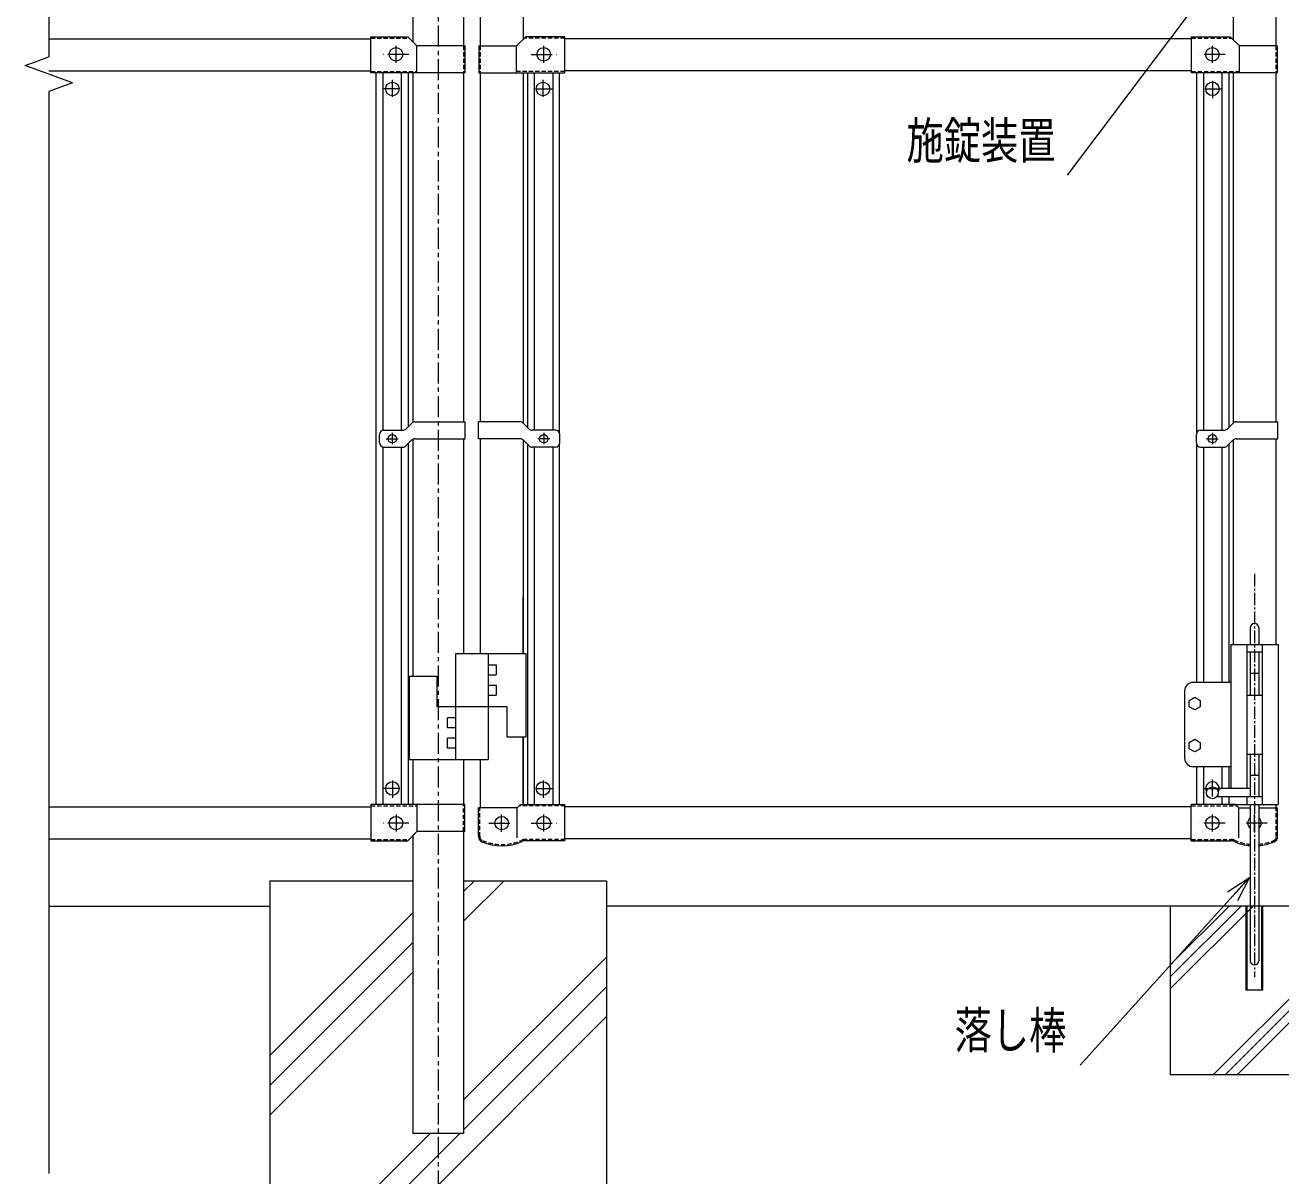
# Model space of a CAD drawing. Units: millimetres at full size; details may follow other scales. Extents: x -4455 to 4455, y -3150 to 3150.
# Drawn here: x 51 to 1543, y -1030 to 336 of the extents above; entities that cross this region are included whole.
import ezdxf
from ezdxf.enums import TextEntityAlignment as Align

# ---------------------------------------------------------------- set-up
doc = ezdxf.new("R2010")
doc.units = ezdxf.units.MM
doc.header["$LTSCALE"] = 20
for name, pattern in [('USER1', [2, 1.25, -0.25, 0.25, -0.25]), ('USER2', [1.125, 0.75, -0.125, 0.125, -0.125]), ('USER3', [4, 2.5, -0.5, 0.5, -0.5]), ('USER4', [0.375, 0.25, -0.125])]:
    doc.linetypes.add(name, pattern=pattern)
for name, color, linetype, lineweight in [('0-0_1', 7, 'Continuous', 18), ('0-2_PANERU', 3, 'Continuous', 18), ('0-3_0', 7, 'Continuous', 18), ('0-4_CENTER', 1, 'USER3', 18), ('0-6_KISO', 7, 'Continuous', 18), ('0-7_継手', 7, 'Continuous', 18), ('0-8_EXTCNT-L', 4, 'Continuous', 18), ('0-9_LAYER06', 3, 'Continuous', 18)]:
    doc.layers.add(name, color=color, linetype=linetype, lineweight=lineweight)
doc.styles.add('ＭＳ ゴシック', font='')
doc.styles.get('ＭＳ ゴシック').set_extended_font_data('MS Gothic')

# ---------------------------------------------------------------- blocks, each defined once
blk = doc.blocks.new('_Open30')
at = {"layer": '0-3_0', "color": 2}
blk.add_line((0, 0), (-20, 0), dxfattribs=at)
blk.add_lwpolyline([(-20, 5.36), (0, 0), (-20, -5.36)], dxfattribs=at)

msp = doc.modelspace()

# ---------------------------------------------------------------- linework, layer by layer
at = {"layer": '0-0_1'}
for p, q in [((511.67, 725.02), (511.67, 316.6)), ((572.17, 725.02), (572.17, 311.5)), ((591.92, 725.02), (591.92, 311.5)), ((1486.12, 725.02), (1486.12, 319.16)), ((1536.92, 476), (1536.92, 311.5)), ((642.72, 355.98), (642.72, 319.16)), ((79.56, 320), (462.16, 320)), ((516.77, 311.5), (505.77, 322.5)), ((635.06, 311.5), (646.06, 322.5)), ((1436.61, 320), (692.22, 320)), ((1493.77, 311.5), (1482.77, 322.5)), ((79.56, 282), (462.16, 282)), ((468.16, -589.5), (468.16, 279.5)), ((506.16, 279.5), (506.16, -140.91)), ((511.67, 279.5), (511.67, -135.66)), ((572.17, 279.5), (572.17, -135)), ((591.92, 279.5), (591.92, -135)), ((642.72, 279.5), (642.72, -136.4)), ((647.97, 279.5), (647.97, -141.65)), ((685.97, -148.17), (685.97, 279.5)), ((1436.61, 282), (692.22, 282)), ((1442.86, -148.16), (1442.86, 279.5)), ((1480.86, 279.5), (1480.86, -141.65)), ((1486.12, 279.5), (1486.12, -136.4)), ((1536.92, 279.5), (1536.92, -135)), ((477.41, -145), (500, -145)), ((510.61, -136.46), (503.54, -143.54)), ((514.15, -135), (574.01, -135)), ((574.01, -155), (574.01, -135)), ((589.72, -155), (589.72, -135)), ((639.24, -135), (589.72, -135)), ((642.78, -136.46), (649.85, -143.54)), ((681.32, -145), (653.39, -145)), ((1447.52, -145), (1475.44, -145)), ((1486.05, -136.46), (1478.98, -143.54)), ((1489.59, -135), (1539.12, -135)), ((1539.12, -155), (1539.12, -135)), ((472.41, -160), (472.41, -150)), ((510.61, -156.46), (503.54, -163.54)), ((506.16, -160.91), (506.16, -589.5)), ((511.67, -155.66), (511.67, -437.03)), ((514.15, -155), (574.01, -155)), ((572.17, -155.01), (572.17, -410.03)), ((639.24, -155), (589.72, -155)), ((591.92, -155), (591.92, -410.03)), ((642.72, -156.4), (642.72, -410.03)), ((642.78, -156.46), (649.85, -163.54)), ((647.97, -161.65), (647.97, -589.5)), ((685.97, -589.5), (685.97, -161.83)), ((686.32, -160), (686.32, -150)), ((1442.52, -160), (1442.52, -150)), ((1442.86, -444.5), (1442.86, -161.83)), ((1486.05, -156.46), (1478.98, -163.54)), ((1480.86, -161.65), (1480.86, -444.5)), ((1486.12, -156.4), (1486.12, -399.5)), ((1489.59, -155), (1539.12, -155)), ((1536.92, -155), (1536.92, -399.5)), ((477.41, -165), (500, -165)), ((681.32, -165), (653.39, -165)), ((1447.52, -165), (1475.44, -165)), ((642.72, -410.03), (642.72, -343.25)), ((1506.52, -379.5), (1506.52, -399.5)), ((1516.52, -379.5), (1516.52, -399.5)), ((1483.51, -399.5), (1483.51, -570.5)), ((1483.52, -399.5), (1539.52, -399.5)), ((1502.51, -399.5), (1502.51, -570.5)), ((1520.52, -399.5), (1520.52, -589.5)), ((1539.52, -399.5), (1539.52, -589.5)), ((562.42, -410.03), (562.42, -536.03)), ((562.42, -410.03), (646.42, -410.03)), ((601.42, -410.03), (601.42, -536.03)), ((646.42, -509.03), (646.42, -410.03)), ((1520.52, -408.5), (1502.51, -408.5)), ((1506.52, -408.5), (1506.52, -459.5)), ((1516.52, -408.5), (1516.52, -459.5)), ((601.42, -423.53), (610.92, -423.53)), ((610.92, -423.53), (610.92, -435.53)), ((507.42, -437.03), (507.42, -536.03)), ((507.42, -437.03), (540.42, -437.03)), ((540.42, -437.03), (540.42, -473.03)), ((601.42, -435.53), (610.92, -435.53)), ((1483.51, -444.5), (1438.52, -444.5)), ((1516.52, -434), (1506.52, -434)), ((601.42, -447.53), (610.92, -447.53)), ((601.42, -459.53), (610.92, -459.53)), ((610.92, -447.53), (610.92, -459.53)), ((1428.52, -454.5), (1428.52, -534.5)), ((1434.02, -465.75), (1440.52, -462)), ((1440.52, -462), (1447.02, -465.75)), ((1502.51, -459.5), (1520.52, -459.5)), ((540.42, -473.03), (623.42, -473.03)), ((623.42, -473.03), (623.42, -509.03)), ((1434.02, -473.25), (1434.02, -465.75)), ((1440.52, -477.01), (1434.02, -473.25)), ((1447.02, -473.25), (1440.52, -477.01)), ((1447.02, -465.75), (1447.02, -473.25)), ((552.92, -498.53), (552.92, -486.53)), ((562.42, -486.53), (552.92, -486.53)), ((562.42, -498.53), (552.92, -498.53)), ((552.92, -522.53), (552.92, -510.53)), ((562.42, -510.53), (552.92, -510.53)), ((623.42, -509.03), (646.42, -509.03)), ((642.72, -589.5), (642.72, -509.03)), ((642.72, -509.03), (642.72, -589.5)), ((1434.02, -515.75), (1440.52, -512)), ((1434.02, -523.25), (1434.02, -515.75)), ((1440.52, -512), (1447.02, -515.75)), ((1447.02, -515.75), (1447.02, -523.25)), ((507.42, -536.03), (601.42, -536.03)), ((511.67, -536.03), (511.67, -589.5)), ((562.42, -522.53), (552.92, -522.53)), ((572.17, -536.03), (572.17, -589.5)), ((591.92, -536.03), (591.92, -593.5)), ((1440.52, -527.01), (1434.02, -523.25)), ((1447.02, -523.25), (1440.52, -527.01)), ((1502.51, -529.5), (1520.52, -529.5)), ((1506.52, -529.5), (1506.52, -580.5)), ((1516.52, -529.5), (1516.52, -580.5)), ((1483.51, -544.5), (1438.52, -544.5)), ((1442.86, -589.5), (1442.86, -544.5)), ((1480.86, -544.5), (1480.86, -570.5)), ((1516.52, -555), (1506.52, -555)), ((1506.52, -570.5), (1466.41, -570.5)), ((1520.52, -580.5), (1466.41, -580.5)), ((1480.86, -580.5), (1480.86, -589.5)), ((1502.51, -580.5), (1502.51, -589.5)), ((79.56, -592), (462.16, -592)), ((1436.37, -592), (692.47, -592)), ((1483.52, -589.5), (1539.52, -589.5)), ((1506.52, -589.5), (1506.52, -775)), ((1516.52, -589.5), (1516.52, -775)), ((1536.92, -589.5), (1536.92, -593.5)), ((516.77, -621.5), (505.77, -632.5)), ((79.56, -630), (462.16, -630)), ((511.67, -626.6), (511.67, -980)), ((1436.37, -630), (692.47, -630)), ((79.56, -710), (341.91, -710)), ((2341.92, -710), (741.91, -710))]:
    msp.add_line(p, q, dxfattribs=at)
at = {"layer": '0-0_1', "color": 2}
for p, q in [((476.16, 279.5), (476.16, -145)), ((498.16, 279.5), (498.16, -145)), ((655.97, 279.5), (655.97, -145)), ((677.97, 279.5), (677.97, -145)), ((1450.86, 279.5), (1450.86, -145)), ((1472.86, 279.5), (1472.86, -145)), ((476.16, -164.84), (476.16, -589.5)), ((498.16, -165), (498.16, -589.5)), ((655.97, -165), (655.97, -589.5)), ((677.97, -165), (677.97, -589.5)), ((1450.86, -165), (1450.86, -444.5)), ((1472.86, -165), (1472.86, -444.5)), ((1450.86, -544.5), (1450.86, -589.5)), ((1472.86, -544.5), (1472.86, -570.5)), ((1472.86, -580.5), (1472.86, -589.5))]:
    msp.add_line(p, q, dxfattribs=at)
at = {"layer": '0-0_1', "color": 3, "linetype": 'USER1'}
for p, q in [((487.62, 251.06), (487.62, 271.41)), ((666.51, 251.06), (666.51, 271.41)), ((1461.52, 269.93), (1461.52, 249.59)), ((496.51, 260.45), (476.79, 260.45)), ((657.62, 260.45), (677.34, 260.45)), ((1452.62, 260.55), (1472.34, 260.55)), ((487.41, -148), (487.41, -161.64)), ((667.32, -148), (667.32, -161.64)), ((1461.52, -148), (1461.52, -161.64)), ((480.21, -155), (494.32, -155)), ((674.52, -155), (660.41, -155)), ((1454.31, -155), (1468.42, -155)), ((487.62, -561.06), (487.62, -581.41)), ((666.51, -561.06), (666.51, -581.41)), ((1461.52, -579.93), (1461.52, -559.58)), ((496.51, -570.44), (476.79, -570.44)), ((657.62, -570.44), (677.34, -570.44)), ((1451.66, -570.55), (1471.37, -570.55))]:
    msp.add_line(p, q, dxfattribs=at)
at = {"layer": '0-0_1', "color": 4}
for p, q in [((107.75, 267.74), (79.56, 257.48)), ((1411.52, -780.02), (1481.54, -710)), ((1411.52, -794.17), (1495.68, -710)), ((1411.52, -808.31), (1509.82, -710)), ((1462.97, -910), (1611.52, -761.45)), ((1477.11, -910), (1611.52, -775.6)), ((1491.26, -910), (1611.52, -789.74))]:
    msp.add_line(p, q, dxfattribs=at)
msp.add_lwpolyline([(107.75, 267.74), (51.37, 288.26), (79.56, 298.52)], dxfattribs=at)
at = {"layer": '0-0_1'}
msp.add_lwpolyline([(572.17, -621.5), (572.17, -980), (511.67, -980)], dxfattribs=at)
for centre, radius in [((1461.52, 260.55), 8), ((487.62, 260.45), 8), ((666.51, 260.45), 8), ((487.41, -155), 5), ((667.32, -155), 5), ((1461.52, -155), 5), ((487.62, -570.44), 8), ((666.51, -570.44), 8), ((1461.52, -575.5), 7)]:
    msp.add_circle(centre, radius, dxfattribs=at)
for centre, radius, start, end in [((477.41, -150), 5, 90, 180), ((500, -140), 5, 270, 315), ((514.15, -140), 5, 90, 135), ((639.24, -140), 5, 45, 90), ((653.39, -140), 5, 225, 270), ((681.32, -150), 5, 0, 90), ((1447.52, -150), 5, 90, 180), ((1475.44, -140), 5, 270, 315), ((1489.59, -140), 5, 90, 135), ((477.41, -160), 5, 180, 270), ((500, -160), 5, 270, 315), ((514.15, -160), 5, 90, 135), ((639.24, -160), 5, 45, 90), ((653.39, -160), 5, 225, 270), ((681.32, -160), 5, 270, 0), ((1447.52, -160), 5, 180, 270), ((1475.44, -160), 5, 270, 315), ((1489.59, -160), 5, 90, 135), ((1511.52, -379.5), 5, 0, 179.99992), ((1438.52, -454.5), 10, 90, 180), ((1438.52, -534.5), 10, 180, 270), ((1461.52, -570.55), 8, 330.0806, 209.9194)]:
    msp.add_arc(centre, radius, start, end, dxfattribs=at)
at = {"layer": '0-2_PANERU'}
for p, q in [((1289.54, 157.86), (1505.15, 444.4)), ((1304.35, -898.88), (1504.17, -677.73))]:
    msp.add_line(p, q, dxfattribs=at)
at = {"layer": '0-4_CENTER', "color": 2, "linetype": 'USER1'}
msp.add_line((541.92, 1175.7), (541.92, -1053.99), dxfattribs=at)
at = {"layer": '0-4_CENTER', "linetype": 'USER2'}
msp.add_line((1511.52, -315.36), (1511.52, -794.63), dxfattribs=at)
at = {"layer": '0-6_KISO'}
for p, q in [((341.92, -680), (341.92, -1480)), ((341.92, -680), (511.67, -680)), ((572.17, -680), (741.92, -680)), ((1411.52, -710), (1411.52, -910)), ((1411.52, -910), (1611.52, -910))]:
    msp.add_line(p, q, dxfattribs=at)
msp.add_lwpolyline([(741.92, -680), (741.92, -1480), (341.92, -1480)], dxfattribs=at)
at = {"layer": '0-7_継手', "color": 2, "linetype": 'USER4'}
for p, q in [((462.16, 320.9), (507.37, 320.9)), ((692.22, 320.9), (644.46, 320.9)), ((1436.61, 320.9), (1484.37, 320.9)), ((572.17, 311.5), (572.17, 279.5)), ((591.92, 311.5), (591.92, 279.5)), ((1536.92, 311.5), (1536.92, 279.5)), ((462.16, 281.1), (516.77, 281.1)), ((692.22, 281.1), (635.06, 281.1)), ((1436.61, 281.1), (1493.77, 281.1)), ((462.16, -591.1), (516.77, -591.1)), ((572.17, -621.5), (572.17, -589.5)), ((591.42, -627.38), (591.42, -593.5)), ((692.47, -591.1), (638.21, -591.1)), ((1436.37, -591.1), (1490.62, -591.1)), ((1537.42, -627.38), (1537.42, -593.5)), ((462.16, -630.9), (507.37, -630.9)), ((692.47, -630.9), (645.33, -630.9)), ((1436.37, -630.9), (1483.5, -630.9))]:
    msp.add_line(p, q, dxfattribs=at)
at = {"layer": '0-7_継手'}
for p, q in [((692.22, 322.5), (646.06, 322.5)), ((692.22, 279.5), (692.22, 322.5)), ((1436.61, 279.5), (1436.61, 322.5)), ((1436.61, 322.5), (1482.77, 322.5)), ((573.77, 311.5), (516.77, 311.5)), ((573.77, 311.5), (573.77, 279.5)), ((590.32, 311.5), (635.06, 311.5)), ((590.32, 311.5), (590.32, 279.5)), ((1538.52, 311.5), (1493.77, 311.5)), ((1538.52, 311.5), (1538.52, 279.5)), ((573.77, 279.5), (462.16, 279.5)), ((590.32, 279.5), (692.22, 279.5)), ((1538.52, 279.5), (1436.61, 279.5)), ((573.77, -589.5), (462.16, -589.5)), ((573.77, -621.5), (573.77, -589.5)), ((589.82, -627.38), (589.82, -593.5)), ((635.81, -593.5), (589.82, -593.5)), ((635.81, -593.5), (639.81, -589.5)), ((639.81, -589.5), (692.47, -589.5)), ((692.47, -632.5), (692.47, -589.5)), ((692.47, -632.5), (692.47, -589.5)), ((1436.37, -632.5), (1436.37, -589.5)), ((1436.37, -632.5), (1436.37, -589.5)), ((1489.02, -589.5), (1436.37, -589.5)), ((1493.02, -593.5), (1489.02, -589.5)), ((1493.02, -593.5), (1506.52, -593.5)), ((1516.52, -593.5), (1539.02, -593.5)), ((1539.02, -627.38), (1539.02, -593.5)), ((573.77, -621.5), (516.77, -621.5)), ((692.47, -632.5), (645.67, -632.5)), ((1436.37, -632.5), (1483.16, -632.5))]:
    msp.add_line(p, q, dxfattribs=at)
at = {"layer": '0-7_継手', "color": 1, "linetype": 'USER1'}
for p, q in [((507.01, 301.5), (476.82, 301.5)), ((491.92, 291.33), (491.92, 311.67)), ((652.22, 301.5), (682.41, 301.5)), ((667.32, 291.33), (667.32, 311.67)), ((1476.61, 301.5), (1446.42, 301.5)), ((1461.52, 291.33), (1461.52, 311.67)), ((507.01, -611.5), (476.82, -611.5)), ((491.92, -601.33), (491.92, -621.67)), ((602.22, -611.5), (632.41, -611.5)), ((617.32, -621.68), (617.32, -601.33)), ((652.22, -611.5), (682.41, -611.5)), ((667.32, -621.67), (667.32, -601.33)), ((1476.61, -611.5), (1446.42, -611.5)), ((1461.52, -621.67), (1461.52, -601.33)), ((1526.61, -611.5), (1496.42, -611.5)), ((1511.52, -621.68), (1511.52, -601.33))]:
    msp.add_line(p, q, dxfattribs=at)
at = {"layer": '0-7_継手', "color": 4}
for p, q in [((516.77, 279.5), (516.77, 311.5)), ((635.06, 279.5), (635.06, 311.5)), ((1493.77, 279.5), (1493.77, 311.5)), ((516.77, -589.5), (516.77, -621.5)), ((635.81, -628.84), (635.81, -593.5)), ((1493.02, -628.84), (1493.02, -593.5))]:
    msp.add_line(p, q, dxfattribs=at)
at = {"layer": '0-7_継手'}
for points in [[(462.16, 279.5), (462.16, 322.5), (505.77, 322.5)], [(462.16, -589.5), (462.16, -632.5), (505.77, -632.5)]]:
    msp.add_lwpolyline(points, dxfattribs=at)
for centre in [(491.92, 301.5), (667.32, 301.5), (1461.52, 301.5), (491.92, -611.5), (617.32, -611.5), (667.32, -611.5), (1461.52, -611.5)]:
    msp.add_circle(centre, 8, dxfattribs=at)
for centre, radius, start, end in [((1511.52, -611.5), 8, 128.68219, 231.31781), ((1511.52, -611.5), 8, 308.68219, 51.31781), ((596.82, -627.38), 7, 180, 247.24494), ((617.32, -578.5), 60, 247.24494, 293.89551), ((645.67, -642.5), 10, 90, 113.89551), ((1483.16, -642.5), 10, 66.10449, 90), ((1511.52, -578.5), 60, 246.10449, 265.21981), ((1511.52, -578.5), 60, 274.78019, 292.75506), ((1532.02, -627.38), 7, 292.75506, 0), ((1511.52, -775), 5, 180, 0)]:
    msp.add_arc(centre, radius, start, end, dxfattribs=at)
at = {"layer": '0-7_継手', "color": 2, "linetype": 'USER4'}
for centre, radius, start, end in [((596.82, -627.38), 5.4, 180, 247.24494), ((617.32, -578.5), 58.4, 247.24494, 294.17754), ((645.33, -640.9), 10, 90, 114.17754), ((1483.5, -640.9), 10, 65.82246, 90), ((1511.52, -578.5), 58.4, 245.82246, 265.08853), ((1511.52, -578.5), 58.4, 274.91147, 292.75506), ((1532.02, -627.38), 5.4, 292.75506, 0)]:
    msp.add_arc(centre, radius, start, end, dxfattribs=at)
at = {"layer": '0-8_EXTCNT-L'}
for p, q in [((79.56, 1192.28), (79.56, 298.52)), ((79.56, 257.48), (79.56, -1027.71)), ((572.17, -728.16), (620.33, -680)), ((572.17, -692.81), (584.97, -680)), ((341.92, -887.7), (511.67, -717.95)), ((341.92, -923.06), (511.67, -753.31)), ((572.17, -940.3), (741.92, -770.55)), ((341.92, -958.41), (511.67, -788.66)), ((572.17, -975.65), (741.92, -805.9)), ((341.92, -1241.26), (741.92, -841.26)), ((341.92, -1205.9), (567.82, -980)), ((341.92, -1170.55), (532.46, -980))]:
    msp.add_line(p, q, dxfattribs=at)
at = {"layer": '0-9_LAYER06'}
for p, q in [((1501.52, -810), (1501.52, -710)), ((1502.72, -810), (1502.72, -710)), ((1520.32, -810), (1520.32, -710)), ((1521.52, -810), (1521.52, -710)), ((1521.52, -810), (1501.52, -810))]:
    msp.add_line(p, q, dxfattribs=at)

# ---------------------------------------------------------------- block references
at = {"layer": '0-2_PANERU', "xscale": 1.5, "yscale": 1.5, "rotation": 47.89964}
msp.add_blockref('_Open30', (1505.52, -676.25), dxfattribs=at)

# ---------------------------------------------------------------- texts
at = {"layer": '0-2_PANERU', "style": 'ＭＳ ゴシック', "width": 0.75}
msp.add_text('落し棒', height=43.26, dxfattribs=at).set_placement((1155.3, -892.2), align=Align.BOTTOM_LEFT)
at = {"layer": '0-3_0', "color": 3, "style": 'ＭＳ ゴシック', "width": 0.75}
msp.add_text('施錠装置', height=43.26, dxfattribs=at).set_placement((1098.23, 164.54), align=Align.BOTTOM_LEFT)

doc.saveas('drawing.dxf')
